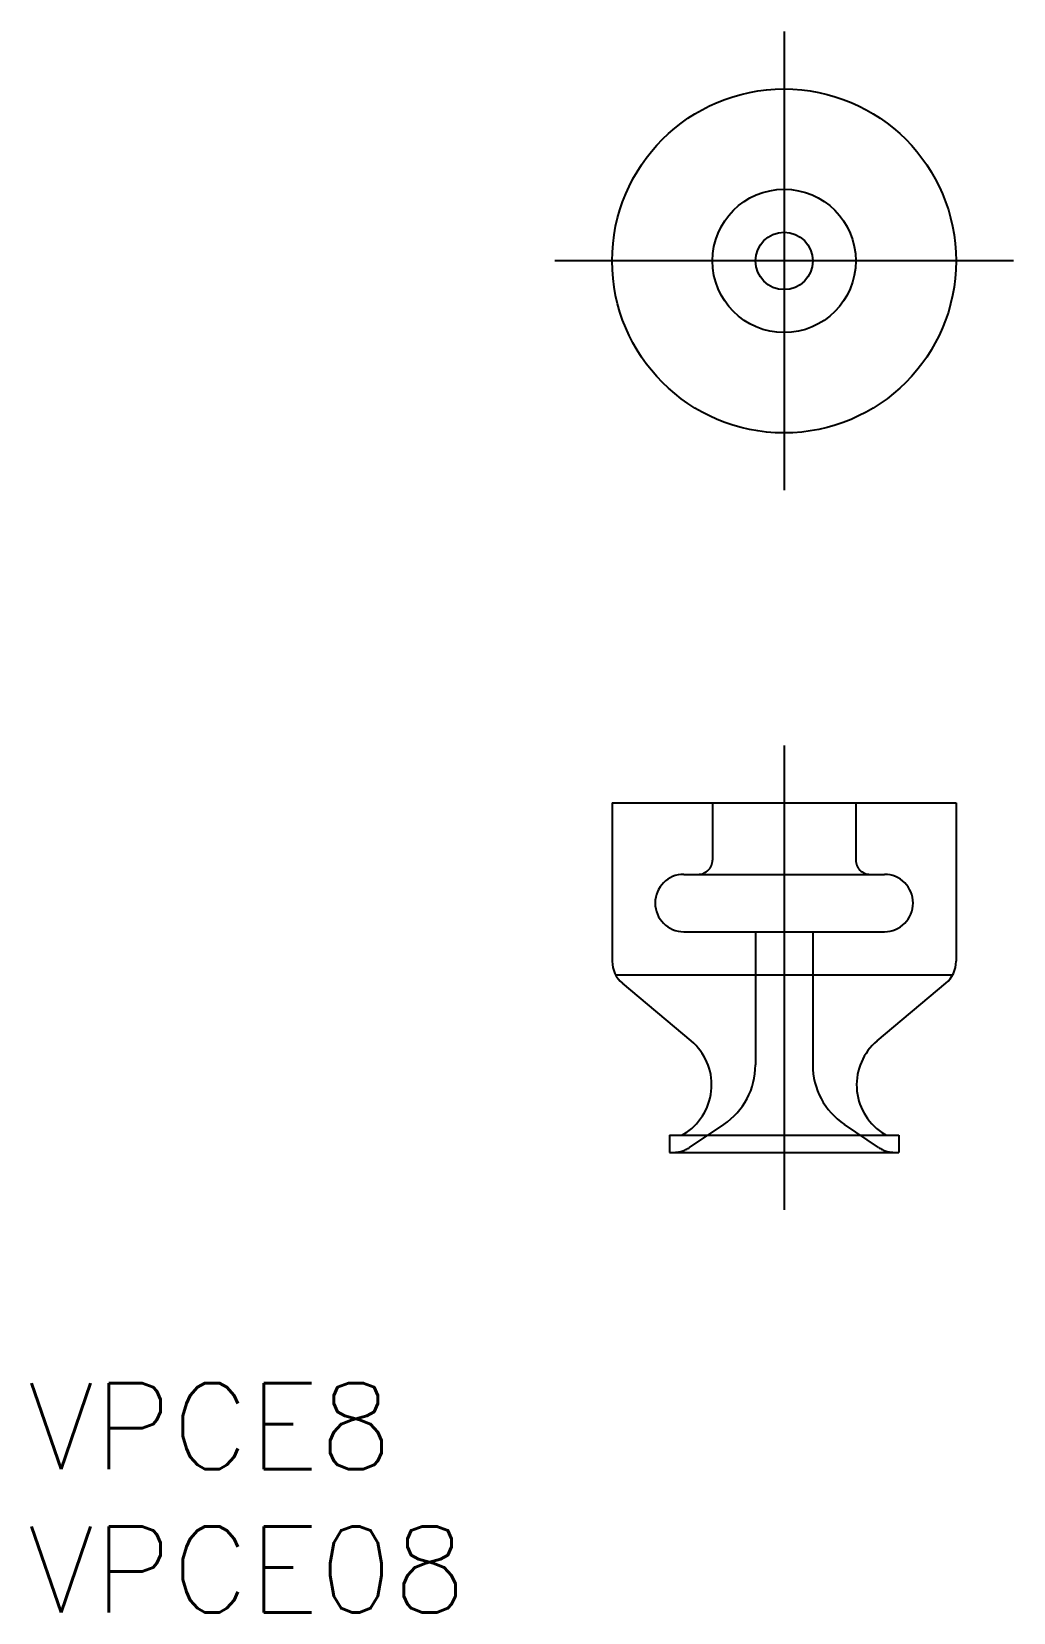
# Model space of a CAD drawing. Extents: x -26.3 to 8, y -47.1 to 8.
import ezdxf

# ---------------------------------------------------------------- set-up
doc = ezdxf.new("R2010")
doc.units = 0
doc.linetypes.add('CENTER', pattern=[50.8, 31.75, -6.35, 6.35, -6.35])
doc.linetypes.add('DASHED', pattern=[19.05, 12.7, -6.35])
doc.layers.get('0').update_dxf_attribs({"linetype": 'CONTINUOUS'})
doc.layers.add('CENTER', color=1, linetype='CENTER')
doc.styles.get("Standard").update_dxf_attribs({"font": 'txt.shx', "height": 3, "bigfont": 'bigfont.shx'})

msp = doc.modelspace()

# ---------------------------------------------------------------- linework, layer by layer
at = {"color": 7, "linetype": 'CONTINUOUS'}
for p, q in [((-6, -18.9), (-6, -24.434)), ((-6, -18.9), (6, -18.9)), ((6, -18.9), (6, -24.434)), ((-5.885, -24.9), (5.885, -24.9)), ((-3.244, -27.213), (-5.643, -25.2)), ((3.244, -27.213), (5.643, -25.2)), ((-4, -30.5), (4, -30.5)), ((-4, -30.5), (-4, -31.1)), ((-3.411, -30.403), (-3.555, -30.5)), ((3.411, -30.403), (3.555, -30.5)), ((4, -30.5), (4, -31.1)), ((-4, -31.1), (4, -31.1))]:
    msp.add_line(p, q, dxfattribs=at)
at = {"color": 3, "linetype": 'DASHED'}
for p, q in [((-2.5, -18.9), (-2.5, -20.9)), ((2.5, -18.9), (2.5, -20.9)), ((-3.5, -21.4), (3.5, -21.4)), ((-3.5, -23.4), (3.5, -23.4)), ((-1, -23.4), (-1, -28.05)), ((1, -23.4), (1, -28.05)), ((-3.297, -30.929), (-2.102, -30.123)), ((3.297, -30.929), (2.102, -30.123))]:
    msp.add_line(p, q, dxfattribs=at)
at = {"color": 7, "linetype": 'CONTINUOUS'}
for radius in [6, 2.5, 1]:
    msp.add_circle((0, 0), radius, dxfattribs=at)
at = {"color": 3, "linetype": 'DASHED'}
for centre, radius, start, end in [((-3, -20.9), 0.5, 270, 0), ((3, -20.9), 0.5, 180, 270), ((-3.5, -22.4), 1, 90, 270), ((3.5, -22.4), 1, 270, 90), ((-3.5, -28.05), 2.5, 304, 360), ((3.5, -28.05), 2.5, 180, 236), ((-3.856, -30.1), 1, 270, 304), ((3.856, -30.1), 1, 236, 270)]:
    msp.add_arc(centre, radius, start, end, dxfattribs=at)
at = {"color": 7, "linetype": 'CONTINUOUS'}
for centre, radius, start, end in [((-5, -24.434), 1, 180, 230), ((5, -24.434), 1, 310, 0), ((-4.529, -28.745), 2, 304, 50), ((4.529, -28.745), 2, 130, 236)]:
    msp.add_arc(centre, radius, start, end, dxfattribs=at)
at = {"layer": 'CENTER', "color": 1, "linetype": 'CENTER'}
for p, q in [((0, 8), (0, -8)), ((8, 0), (-8, 0)), ((0, -16.9), (0, -33.1))]:
    msp.add_line(p, q, dxfattribs=at)

# ---------------------------------------------------------------- texts
at = {"color": 7, "linetype": 'CONTINUOUS'}
for s, p in [('VPCE8', (-26.386, -42.148)), ('VPCE08', (-26.386, -47.148))]:
    msp.add_text(s, height=3, dxfattribs=at).set_placement(p)

doc.saveas('drawing.dxf')
